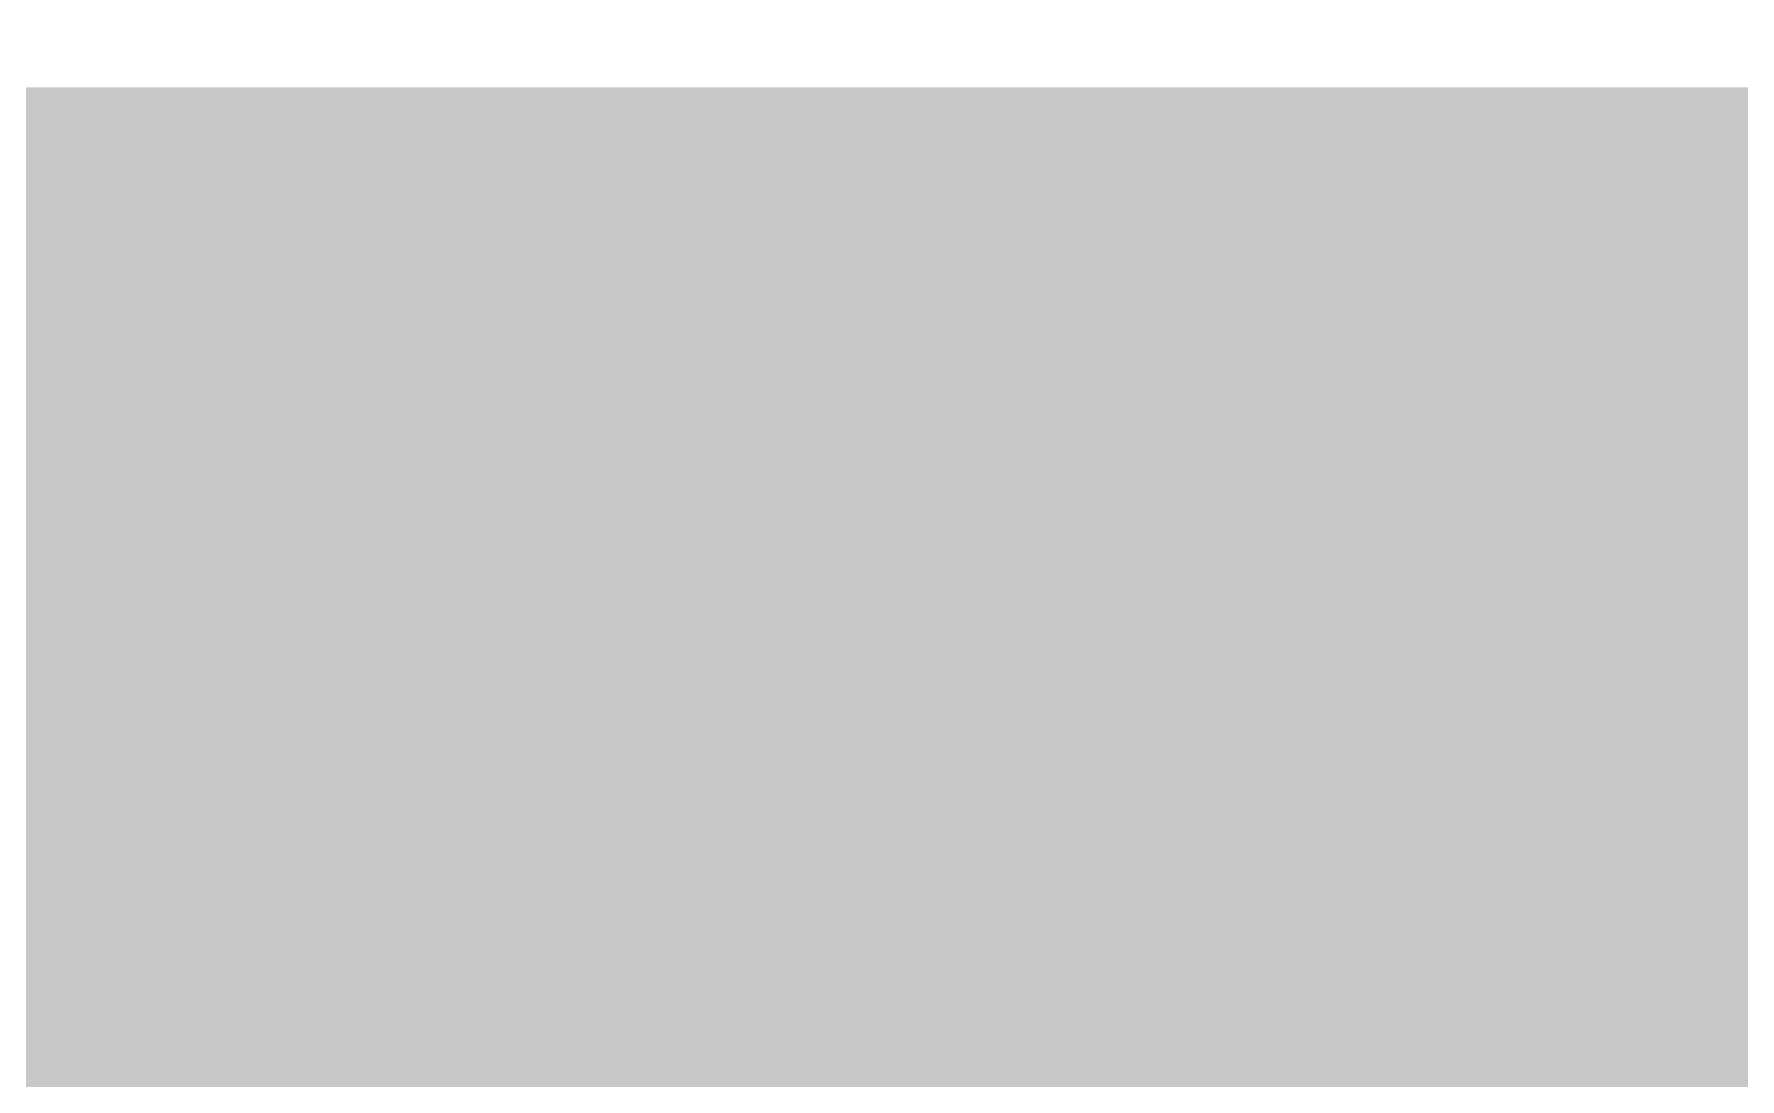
# Model space of a CAD drawing. Extents: x -0.1 to 65.1, y -1.2 to 30.1.
# Drawn here: x 34.4248 to 34.7906, y 6.8085 to 7.0326 of the extents above; entities that cross this region are included whole.
import ezdxf

# ---------------------------------------------------------------- set-up
doc = ezdxf.new("R2010")
doc.units = 0
doc.header["$MEASUREMENT"] = 0
doc.layers.get('0').update_dxf_attribs({"linetype": 'CONTINUOUS'})
doc.layers.add('2D_LINE_126', color=7, linetype='CONTINUOUS')

# ---------------------------------------------------------------- blocks, each defined once
blk = doc.blocks.new('DRAWING_63')
at = {"layer": '2D_LINE_126', "const_width": 0.0254}
for points in [[(4.06908, -0.70866), (4.06908, -0.69723), (4.06908, -0.6858), (4.06908, -0.67437), (4.06908, -0.66294), (4.06908, -0.65151), (4.06908, -0.64008), (4.06908, -0.62865), (4.06908, -0.61722), (4.06908, -0.60579), (4.06908, -0.59436), (4.06908, -0.58293), (4.06908, -0.5715), (4.06908, -0.56007), (4.06908, -0.54864), (4.06908, -0.53721), (4.06908, -0.52578), (4.06908, -0.51435), (4.06908, -0.50292), (4.06908, -0.49149), (4.06908, -0.48006)], [(4.08051, -0.70866), (4.08051, -0.69723), (4.08051, -0.6858), (4.08051, -0.67437), (4.08051, -0.66294), (4.08051, -0.65151), (4.08051, -0.64008), (4.08051, -0.62865), (4.08051, -0.61722), (4.08051, -0.60579), (4.08051, -0.59436), (4.08051, -0.58293), (4.08051, -0.5715), (4.08051, -0.56007), (4.08051, -0.54864), (4.08051, -0.53721), (4.08051, -0.52578), (4.08051, -0.51435), (4.08051, -0.50292), (4.08051, -0.49149), (4.08051, -0.48006)], [(4.09194, -0.70866), (4.09194, -0.69723), (4.09194, -0.6858), (4.09194, -0.67437), (4.09194, -0.66294), (4.09194, -0.65151), (4.09194, -0.64008), (4.09194, -0.62865), (4.09194, -0.61722), (4.09194, -0.60579), (4.09194, -0.59436), (4.09194, -0.58293), (4.09194, -0.5715), (4.09194, -0.56007), (4.09194, -0.54864), (4.09194, -0.53721), (4.09194, -0.52578), (4.09194, -0.51435), (4.09194, -0.50292), (4.09194, -0.49149), (4.09194, -0.48006)], [(4.10337, -0.70866), (4.10337, -0.69723), (4.10337, -0.6858), (4.10337, -0.67437), (4.10337, -0.66294), (4.10337, -0.65151), (4.10337, -0.64008), (4.10337, -0.62865), (4.10337, -0.61722), (4.10337, -0.60579), (4.10337, -0.59436), (4.10337, -0.58293), (4.10337, -0.5715), (4.10337, -0.56007), (4.10337, -0.54864), (4.10337, -0.53721), (4.10337, -0.52578), (4.10337, -0.51435), (4.10337, -0.50292), (4.10337, -0.49149), (4.10337, -0.48006)], [(4.1148, -0.70866), (4.1148, -0.69723), (4.1148, -0.6858), (4.1148, -0.67437), (4.1148, -0.66294), (4.1148, -0.65151), (4.1148, -0.64008), (4.1148, -0.62865), (4.1148, -0.61722), (4.1148, -0.60579), (4.1148, -0.59436), (4.1148, -0.58293), (4.1148, -0.5715), (4.1148, -0.56007), (4.1148, -0.54864), (4.1148, -0.53721), (4.1148, -0.52578), (4.1148, -0.51435), (4.1148, -0.50292), (4.1148, -0.49149), (4.1148, -0.48006)], [(4.12623, -0.70866), (4.12623, -0.69723), (4.12623, -0.6858), (4.12623, -0.67437), (4.12623, -0.66294), (4.12623, -0.65151), (4.12623, -0.64008), (4.12623, -0.62865), (4.12623, -0.61722), (4.12623, -0.60579), (4.12623, -0.59436), (4.12623, -0.58293), (4.12623, -0.5715), (4.12623, -0.56007), (4.12623, -0.54864), (4.12623, -0.53721), (4.12623, -0.52578), (4.12623, -0.51435), (4.12623, -0.50292), (4.12623, -0.49149), (4.12623, -0.48006)], [(4.13766, -0.70866), (4.13766, -0.69723), (4.13766, -0.6858), (4.13766, -0.67437), (4.13766, -0.66294), (4.13766, -0.65151), (4.13766, -0.64008), (4.13766, -0.62865), (4.13766, -0.61722), (4.13766, -0.60579), (4.13766, -0.59436), (4.13766, -0.58293), (4.13766, -0.5715), (4.13766, -0.56007), (4.13766, -0.54864), (4.13766, -0.53721), (4.13766, -0.52578), (4.13766, -0.51435), (4.13766, -0.50292), (4.13766, -0.49149), (4.13766, -0.48006)], [(4.14909, -0.70866), (4.14909, -0.69723), (4.14909, -0.6858), (4.14909, -0.67437), (4.14909, -0.66294), (4.14909, -0.65151), (4.14909, -0.64008), (4.14909, -0.62865), (4.14909, -0.61722), (4.14909, -0.60579), (4.14909, -0.59436), (4.14909, -0.58293), (4.14909, -0.5715), (4.14909, -0.56007), (4.14909, -0.54864), (4.14909, -0.53721), (4.14909, -0.52578), (4.14909, -0.51435), (4.14909, -0.50292), (4.14909, -0.49149), (4.14909, -0.48006)], [(4.16052, -0.70866), (4.16052, -0.69723), (4.16052, -0.6858), (4.16052, -0.67437), (4.16052, -0.66294), (4.16052, -0.65151), (4.16052, -0.64008), (4.16052, -0.62865), (4.16052, -0.61722), (4.16052, -0.60579), (4.16052, -0.59436), (4.16052, -0.58293), (4.16052, -0.5715), (4.16052, -0.56007), (4.16052, -0.54864), (4.16052, -0.53721), (4.16052, -0.52578), (4.16052, -0.51435), (4.16052, -0.50292), (4.16052, -0.49149), (4.16052, -0.48006)], [(4.17195, -0.70866), (4.17195, -0.69723), (4.17195, -0.6858), (4.17195, -0.67437), (4.17195, -0.66294), (4.17195, -0.65151), (4.17195, -0.64008), (4.17195, -0.62865), (4.17195, -0.61722), (4.17195, -0.60579), (4.17195, -0.59436), (4.17195, -0.58293), (4.17195, -0.5715), (4.17195, -0.56007), (4.17195, -0.54864), (4.17195, -0.53721), (4.17195, -0.52578), (4.17195, -0.51435), (4.17195, -0.50292), (4.17195, -0.49149), (4.17195, -0.48006)], [(4.18338, -0.70866), (4.18338, -0.69723), (4.18338, -0.6858), (4.18338, -0.67437), (4.18338, -0.66294), (4.18338, -0.65151), (4.18338, -0.64008), (4.18338, -0.62865), (4.18338, -0.61722), (4.18338, -0.60579), (4.18338, -0.59436), (4.18338, -0.58293), (4.18338, -0.5715), (4.18338, -0.56007), (4.18338, -0.54864), (4.18338, -0.53721), (4.18338, -0.52578), (4.18338, -0.51435), (4.18338, -0.50292), (4.18338, -0.49149), (4.18338, -0.48006)], [(4.19481, -0.70866), (4.19481, -0.69723), (4.19481, -0.6858), (4.19481, -0.67437), (4.19481, -0.66294), (4.19481, -0.65151), (4.19481, -0.64008), (4.19481, -0.62865), (4.19481, -0.61722), (4.19481, -0.60579), (4.19481, -0.59436), (4.19481, -0.58293), (4.19481, -0.5715), (4.19481, -0.56007), (4.19481, -0.54864), (4.19481, -0.53721), (4.19481, -0.52578), (4.19481, -0.51435), (4.19481, -0.50292), (4.19481, -0.49149), (4.19481, -0.48006)], [(4.20624, -0.70866), (4.20624, -0.69723), (4.20624, -0.6858), (4.20624, -0.67437), (4.20624, -0.66294), (4.20624, -0.65151), (4.20624, -0.64008), (4.20624, -0.62865), (4.20624, -0.61722), (4.20624, -0.60579), (4.20624, -0.59436), (4.20624, -0.58293), (4.20624, -0.5715), (4.20624, -0.56007), (4.20624, -0.54864), (4.20624, -0.53721), (4.20624, -0.52578), (4.20624, -0.51435), (4.20624, -0.50292), (4.20624, -0.49149), (4.20624, -0.48006)], [(4.21767, -0.70866), (4.21767, -0.69723), (4.21767, -0.6858), (4.21767, -0.67437), (4.21767, -0.66294), (4.21767, -0.65151), (4.21767, -0.64008), (4.21767, -0.62865), (4.21767, -0.61722), (4.21767, -0.60579), (4.21767, -0.59436), (4.21767, -0.58293), (4.21767, -0.5715), (4.21767, -0.56007), (4.21767, -0.54864), (4.21767, -0.53721), (4.21767, -0.52578), (4.21767, -0.51435), (4.21767, -0.50292), (4.21767, -0.49149), (4.21767, -0.48006)], [(4.2291, -0.70866), (4.2291, -0.69723), (4.2291, -0.6858), (4.2291, -0.67437), (4.2291, -0.66294), (4.2291, -0.65151), (4.2291, -0.64008), (4.2291, -0.62865), (4.2291, -0.61722), (4.2291, -0.60579), (4.2291, -0.59436), (4.2291, -0.58293), (4.2291, -0.5715), (4.2291, -0.56007), (4.2291, -0.54864), (4.2291, -0.53721), (4.2291, -0.52578), (4.2291, -0.51435), (4.2291, -0.50292), (4.2291, -0.49149), (4.2291, -0.48006)], [(4.24053, -0.70866), (4.24053, -0.69723), (4.24053, -0.6858), (4.24053, -0.67437), (4.24053, -0.66294), (4.24053, -0.65151), (4.24053, -0.64008), (4.24053, -0.62865), (4.24053, -0.61722), (4.24053, -0.60579), (4.24053, -0.59436), (4.24053, -0.58293), (4.24053, -0.5715), (4.24053, -0.56007), (4.24053, -0.54864), (4.24053, -0.53721), (4.24053, -0.52578), (4.24053, -0.51435), (4.24053, -0.50292), (4.24053, -0.49149), (4.24053, -0.48006)], [(4.25196, -0.70866), (4.25196, -0.69723), (4.25196, -0.6858), (4.25196, -0.67437), (4.25196, -0.66294), (4.25196, -0.65151), (4.25196, -0.64008), (4.25196, -0.62865), (4.25196, -0.61722), (4.25196, -0.60579), (4.25196, -0.59436), (4.25196, -0.58293), (4.25196, -0.5715), (4.25196, -0.56007), (4.25196, -0.54864), (4.25196, -0.53721), (4.25196, -0.52578), (4.25196, -0.51435), (4.25196, -0.50292), (4.25196, -0.49149), (4.25196, -0.48006)], [(4.26339, -0.70866), (4.26339, -0.69723), (4.26339, -0.6858), (4.26339, -0.67437), (4.26339, -0.66294), (4.26339, -0.65151), (4.26339, -0.64008), (4.26339, -0.62865), (4.26339, -0.61722), (4.26339, -0.60579), (4.26339, -0.59436), (4.26339, -0.58293), (4.26339, -0.5715), (4.26339, -0.56007), (4.26339, -0.54864), (4.26339, -0.53721), (4.26339, -0.52578), (4.26339, -0.51435), (4.26339, -0.50292), (4.26339, -0.49149), (4.26339, -0.48006)], [(4.27482, -0.70866), (4.27482, -0.69723), (4.27482, -0.6858), (4.27482, -0.67437), (4.27482, -0.66294), (4.27482, -0.65151), (4.27482, -0.64008), (4.27482, -0.62865), (4.27482, -0.61722), (4.27482, -0.60579), (4.27482, -0.59436), (4.27482, -0.58293), (4.27482, -0.5715), (4.27482, -0.56007), (4.27482, -0.54864), (4.27482, -0.53721), (4.27482, -0.52578), (4.27482, -0.51435), (4.27482, -0.50292), (4.27482, -0.49149), (4.27482, -0.48006)], [(4.28625, -0.70866), (4.28625, -0.69723), (4.28625, -0.6858), (4.28625, -0.67437), (4.28625, -0.66294), (4.28625, -0.65151), (4.28625, -0.64008), (4.28625, -0.62865), (4.28625, -0.61722), (4.28625, -0.60579), (4.28625, -0.59436), (4.28625, -0.58293), (4.28625, -0.5715), (4.28625, -0.56007), (4.28625, -0.54864), (4.28625, -0.53721), (4.28625, -0.52578), (4.28625, -0.51435), (4.28625, -0.50292), (4.28625, -0.49149), (4.28625, -0.48006)], [(4.29768, -0.70866), (4.29768, -0.69723), (4.29768, -0.6858), (4.29768, -0.67437), (4.29768, -0.66294), (4.29768, -0.65151), (4.29768, -0.64008), (4.29768, -0.62865), (4.29768, -0.61722), (4.29768, -0.60579), (4.29768, -0.59436), (4.29768, -0.58293), (4.29768, -0.5715), (4.29768, -0.56007), (4.29768, -0.54864), (4.29768, -0.53721), (4.29768, -0.52578), (4.29768, -0.51435), (4.29768, -0.50292), (4.29768, -0.49149), (4.29768, -0.48006)], [(4.30911, -0.70866), (4.30911, -0.69723), (4.30911, -0.6858), (4.30911, -0.67437), (4.30911, -0.66294), (4.30911, -0.65151), (4.30911, -0.64008), (4.30911, -0.62865), (4.30911, -0.61722), (4.30911, -0.60579), (4.30911, -0.59436), (4.30911, -0.58293), (4.30911, -0.5715), (4.30911, -0.56007), (4.30911, -0.54864), (4.30911, -0.53721), (4.30911, -0.52578), (4.30911, -0.51435), (4.30911, -0.50292), (4.30911, -0.49149), (4.30911, -0.48006)], [(4.32054, -0.70866), (4.32054, -0.69723), (4.32054, -0.6858), (4.32054, -0.67437), (4.32054, -0.66294), (4.32054, -0.65151), (4.32054, -0.64008), (4.32054, -0.62865), (4.32054, -0.61722), (4.32054, -0.60579), (4.32054, -0.59436), (4.32054, -0.58293), (4.32054, -0.5715), (4.32054, -0.56007), (4.32054, -0.54864), (4.32054, -0.53721), (4.32054, -0.52578), (4.32054, -0.51435), (4.32054, -0.50292), (4.32054, -0.49149), (4.32054, -0.48006)], [(4.33197, -0.70866), (4.33197, -0.69723), (4.33197, -0.6858), (4.33197, -0.67437), (4.33197, -0.66294), (4.33197, -0.65151), (4.33197, -0.64008), (4.33197, -0.62865), (4.33197, -0.61722), (4.33197, -0.60579), (4.33197, -0.59436), (4.33197, -0.58293), (4.33197, -0.5715), (4.33197, -0.56007), (4.33197, -0.54864), (4.33197, -0.53721), (4.33197, -0.52578), (4.33197, -0.51435), (4.33197, -0.50292), (4.33197, -0.49149), (4.33197, -0.48006)], [(4.3434, -0.70866), (4.3434, -0.69723), (4.3434, -0.6858), (4.3434, -0.67437), (4.3434, -0.66294), (4.3434, -0.65151), (4.3434, -0.64008), (4.3434, -0.62865), (4.3434, -0.61722), (4.3434, -0.60579), (4.3434, -0.59436), (4.3434, -0.58293), (4.3434, -0.5715), (4.3434, -0.56007), (4.3434, -0.54864), (4.3434, -0.53721), (4.3434, -0.52578), (4.3434, -0.51435), (4.3434, -0.50292), (4.3434, -0.49149), (4.3434, -0.48006)], [(4.35483, -0.70866), (4.35483, -0.69723), (4.35483, -0.6858), (4.35483, -0.67437), (4.35483, -0.66294), (4.35483, -0.65151), (4.35483, -0.64008), (4.35483, -0.62865), (4.35483, -0.61722), (4.35483, -0.60579), (4.35483, -0.59436), (4.35483, -0.58293), (4.35483, -0.5715), (4.35483, -0.56007), (4.35483, -0.54864), (4.35483, -0.53721), (4.35483, -0.52578), (4.35483, -0.51435), (4.35483, -0.50292), (4.35483, -0.49149), (4.35483, -0.48006)], [(4.36626, -0.70866), (4.36626, -0.69723), (4.36626, -0.6858), (4.36626, -0.67437), (4.36626, -0.66294), (4.36626, -0.65151), (4.36626, -0.64008), (4.36626, -0.62865), (4.36626, -0.61722), (4.36626, -0.60579), (4.36626, -0.59436), (4.36626, -0.58293), (4.36626, -0.5715), (4.36626, -0.56007), (4.36626, -0.54864), (4.36626, -0.53721), (4.36626, -0.52578), (4.36626, -0.51435), (4.36626, -0.50292), (4.36626, -0.49149), (4.36626, -0.48006)], [(4.37769, -0.70866), (4.37769, -0.69723), (4.37769, -0.6858), (4.37769, -0.67437), (4.37769, -0.66294), (4.37769, -0.65151), (4.37769, -0.64008), (4.37769, -0.62865), (4.37769, -0.61722), (4.37769, -0.60579), (4.37769, -0.59436), (4.37769, -0.58293), (4.37769, -0.5715), (4.37769, -0.56007), (4.37769, -0.54864), (4.37769, -0.53721), (4.37769, -0.52578), (4.37769, -0.51435), (4.37769, -0.50292), (4.37769, -0.49149), (4.37769, -0.48006)], [(4.38912, -0.70866), (4.38912, -0.69723), (4.38912, -0.6858), (4.38912, -0.67437), (4.38912, -0.66294), (4.38912, -0.65151), (4.38912, -0.64008), (4.38912, -0.62865), (4.38912, -0.61722), (4.38912, -0.60579), (4.38912, -0.59436), (4.38912, -0.58293), (4.38912, -0.5715), (4.38912, -0.56007), (4.38912, -0.54864), (4.38912, -0.53721), (4.38912, -0.52578), (4.38912, -0.51435), (4.38912, -0.50292), (4.38912, -0.49149), (4.38912, -0.48006)], [(4.40055, -0.70866), (4.40055, -0.69723), (4.40055, -0.6858), (4.40055, -0.67437), (4.40055, -0.66294), (4.40055, -0.65151), (4.40055, -0.64008), (4.40055, -0.62865), (4.40055, -0.61722), (4.40055, -0.60579), (4.40055, -0.59436), (4.40055, -0.58293), (4.40055, -0.5715), (4.40055, -0.56007), (4.40055, -0.54864), (4.40055, -0.53721), (4.40055, -0.52578), (4.40055, -0.51435), (4.40055, -0.50292), (4.40055, -0.49149), (4.40055, -0.48006)], [(4.41198, -0.70866), (4.41198, -0.69723), (4.41198, -0.6858), (4.41198, -0.67437), (4.41198, -0.66294), (4.41198, -0.65151), (4.41198, -0.64008), (4.41198, -0.62865), (4.41198, -0.61722), (4.41198, -0.60579), (4.41198, -0.59436), (4.41198, -0.58293), (4.41198, -0.5715), (4.41198, -0.56007), (4.41198, -0.54864), (4.41198, -0.53721), (4.41198, -0.52578), (4.41198, -0.51435), (4.41198, -0.50292), (4.41198, -0.49149), (4.41198, -0.48006)], [(4.42341, -0.70866), (4.42341, -0.69723), (4.42341, -0.6858), (4.42341, -0.67437), (4.42341, -0.66294), (4.42341, -0.65151), (4.42341, -0.64008), (4.42341, -0.62865), (4.42341, -0.61722), (4.42341, -0.60579), (4.42341, -0.59436), (4.42341, -0.58293), (4.42341, -0.5715), (4.42341, -0.56007), (4.42341, -0.54864), (4.42341, -0.53721), (4.42341, -0.52578), (4.42341, -0.51435), (4.42341, -0.50292), (4.42341, -0.49149), (4.42341, -0.48006)], [(4.43484, -0.70866), (4.43484, -0.69723), (4.43484, -0.6858), (4.43484, -0.67437), (4.43484, -0.66294), (4.43484, -0.65151), (4.43484, -0.64008), (4.43484, -0.62865), (4.43484, -0.61722), (4.43484, -0.60579), (4.43484, -0.59436), (4.43484, -0.58293), (4.43484, -0.5715), (4.43484, -0.56007), (4.43484, -0.54864), (4.43484, -0.53721), (4.43484, -0.52578), (4.43484, -0.51435), (4.43484, -0.50292), (4.43484, -0.49149), (4.43484, -0.48006)], [(4.44627, -0.70866), (4.44627, -0.69723), (4.44627, -0.6858), (4.44627, -0.67437), (4.44627, -0.66294), (4.44627, -0.65151), (4.44627, -0.64008), (4.44627, -0.62865), (4.44627, -0.61722), (4.44627, -0.60579), (4.44627, -0.59436), (4.44627, -0.58293), (4.44627, -0.5715), (4.44627, -0.56007), (4.44627, -0.54864), (4.44627, -0.53721), (4.44627, -0.52578), (4.44627, -0.51435), (4.44627, -0.50292), (4.44627, -0.49149), (4.44627, -0.48006)], [(4.69773, -0.49149), (3.48615, -0.49149)], [(4.4577, -0.49149), (4.44627, -0.49149), (4.43484, -0.49149), (4.42341, -0.49149), (4.41198, -0.49149), (4.40055, -0.49149), (4.38912, -0.49149), (4.37769, -0.49149), (4.36626, -0.49149), (4.35483, -0.49149), (4.3434, -0.49149), (4.33197, -0.49149), (4.32054, -0.49149), (4.30911, -0.49149), (4.29768, -0.49149), (4.28625, -0.49149), (4.27482, -0.49149), (4.26339, -0.49149), (4.25196, -0.49149), (4.24053, -0.49149), (4.2291, -0.49149), (4.21767, -0.49149), (4.20624, -0.49149), (4.19481, -0.49149), (4.18338, -0.49149), (4.17195, -0.49149), (4.16052, -0.49149), (4.14909, -0.49149), (4.13766, -0.49149), (4.12623, -0.49149), (4.1148, -0.49149), (4.10337, -0.49149), (4.09194, -0.49149), (4.08051, -0.49149), (4.06908, -0.49149), (4.05765, -0.49149)], [(4.05765, -0.50292), (4.06908, -0.50292), (4.08051, -0.50292), (4.09194, -0.50292), (4.10337, -0.50292), (4.1148, -0.50292), (4.12623, -0.50292), (4.13766, -0.50292), (4.14909, -0.50292), (4.16052, -0.50292), (4.17195, -0.50292), (4.18338, -0.50292), (4.19481, -0.50292), (4.20624, -0.50292), (4.21767, -0.50292), (4.2291, -0.50292), (4.24053, -0.50292), (4.25196, -0.50292), (4.26339, -0.50292), (4.27482, -0.50292), (4.28625, -0.50292), (4.29768, -0.50292), (4.30911, -0.50292), (4.32054, -0.50292), (4.33197, -0.50292), (4.3434, -0.50292), (4.35483, -0.50292), (4.36626, -0.50292), (4.37769, -0.50292), (4.38912, -0.50292), (4.40055, -0.50292), (4.41198, -0.50292), (4.42341, -0.50292), (4.43484, -0.50292), (4.44627, -0.50292), (4.4577, -0.50292)], [(4.4577, -0.51435), (4.44627, -0.51435), (4.43484, -0.51435), (4.42341, -0.51435), (4.41198, -0.51435), (4.40055, -0.51435), (4.38912, -0.51435), (4.37769, -0.51435), (4.36626, -0.51435), (4.35483, -0.51435), (4.3434, -0.51435), (4.33197, -0.51435), (4.32054, -0.51435), (4.30911, -0.51435), (4.29768, -0.51435), (4.28625, -0.51435), (4.27482, -0.51435), (4.26339, -0.51435), (4.25196, -0.51435), (4.24053, -0.51435), (4.2291, -0.51435), (4.21767, -0.51435), (4.20624, -0.51435), (4.19481, -0.51435), (4.18338, -0.51435), (4.17195, -0.51435), (4.16052, -0.51435), (4.14909, -0.51435), (4.13766, -0.51435), (4.12623, -0.51435), (4.1148, -0.51435), (4.10337, -0.51435), (4.09194, -0.51435), (4.08051, -0.51435), (4.06908, -0.51435), (4.05765, -0.51435)], [(4.05765, -0.52578), (4.06908, -0.52578), (4.08051, -0.52578), (4.09194, -0.52578), (4.10337, -0.52578), (4.1148, -0.52578), (4.12623, -0.52578), (4.13766, -0.52578), (4.14909, -0.52578), (4.16052, -0.52578), (4.17195, -0.52578), (4.18338, -0.52578), (4.19481, -0.52578), (4.20624, -0.52578), (4.21767, -0.52578), (4.2291, -0.52578), (4.24053, -0.52578), (4.25196, -0.52578), (4.26339, -0.52578), (4.27482, -0.52578), (4.28625, -0.52578), (4.29768, -0.52578), (4.30911, -0.52578), (4.32054, -0.52578), (4.33197, -0.52578), (4.3434, -0.52578), (4.35483, -0.52578), (4.36626, -0.52578), (4.37769, -0.52578), (4.38912, -0.52578), (4.40055, -0.52578), (4.41198, -0.52578), (4.42341, -0.52578), (4.43484, -0.52578), (4.44627, -0.52578), (4.4577, -0.52578)], [(4.4577, -0.53721), (4.44627, -0.53721), (4.43484, -0.53721), (4.42341, -0.53721), (4.41198, -0.53721), (4.40055, -0.53721), (4.38912, -0.53721), (4.37769, -0.53721), (4.36626, -0.53721), (4.35483, -0.53721), (4.3434, -0.53721), (4.33197, -0.53721), (4.32054, -0.53721), (4.30911, -0.53721), (4.29768, -0.53721), (4.28625, -0.53721), (4.27482, -0.53721), (4.26339, -0.53721), (4.25196, -0.53721), (4.24053, -0.53721), (4.2291, -0.53721), (4.21767, -0.53721), (4.20624, -0.53721), (4.19481, -0.53721), (4.18338, -0.53721), (4.17195, -0.53721), (4.16052, -0.53721), (4.14909, -0.53721), (4.13766, -0.53721), (4.12623, -0.53721), (4.1148, -0.53721), (4.10337, -0.53721), (4.09194, -0.53721), (4.08051, -0.53721), (4.06908, -0.53721), (4.05765, -0.53721)], [(4.4577, -0.54864), (4.44627, -0.54864), (4.43484, -0.54864), (4.42341, -0.54864), (4.41198, -0.54864), (4.40055, -0.54864), (4.38912, -0.54864), (4.37769, -0.54864), (4.36626, -0.54864), (4.35483, -0.54864), (4.3434, -0.54864), (4.33197, -0.54864), (4.32054, -0.54864), (4.30911, -0.54864), (4.29768, -0.54864), (4.28625, -0.54864), (4.27482, -0.54864), (4.26339, -0.54864), (4.25196, -0.54864), (4.24053, -0.54864), (4.2291, -0.54864), (4.21767, -0.54864), (4.20624, -0.54864), (4.19481, -0.54864), (4.18338, -0.54864), (4.17195, -0.54864), (4.16052, -0.54864), (4.14909, -0.54864), (4.13766, -0.54864), (4.12623, -0.54864), (4.1148, -0.54864), (4.10337, -0.54864), (4.09194, -0.54864), (4.08051, -0.54864), (4.06908, -0.54864), (4.05765, -0.54864)], [(4.05765, -0.56007), (4.06908, -0.56007), (4.08051, -0.56007), (4.09194, -0.56007), (4.10337, -0.56007), (4.1148, -0.56007), (4.12623, -0.56007), (4.13766, -0.56007), (4.14909, -0.56007), (4.16052, -0.56007), (4.17195, -0.56007), (4.18338, -0.56007), (4.19481, -0.56007), (4.20624, -0.56007), (4.21767, -0.56007), (4.2291, -0.56007), (4.24053, -0.56007), (4.25196, -0.56007), (4.26339, -0.56007), (4.27482, -0.56007), (4.28625, -0.56007), (4.29768, -0.56007), (4.30911, -0.56007), (4.32054, -0.56007), (4.33197, -0.56007), (4.3434, -0.56007), (4.35483, -0.56007), (4.36626, -0.56007), (4.37769, -0.56007), (4.38912, -0.56007), (4.40055, -0.56007), (4.41198, -0.56007), (4.42341, -0.56007), (4.43484, -0.56007), (4.44627, -0.56007), (4.4577, -0.56007)], [(4.05765, -0.5715), (4.06908, -0.5715), (4.08051, -0.5715), (4.09194, -0.5715), (4.10337, -0.5715), (4.1148, -0.5715), (4.12623, -0.5715), (4.13766, -0.5715), (4.14909, -0.5715), (4.16052, -0.5715), (4.17195, -0.5715), (4.18338, -0.5715), (4.19481, -0.5715), (4.20624, -0.5715), (4.21767, -0.5715), (4.2291, -0.5715), (4.24053, -0.5715), (4.25196, -0.5715), (4.26339, -0.5715), (4.27482, -0.5715), (4.28625, -0.5715), (4.29768, -0.5715), (4.30911, -0.5715), (4.32054, -0.5715), (4.33197, -0.5715), (4.3434, -0.5715), (4.35483, -0.5715), (4.36626, -0.5715), (4.37769, -0.5715), (4.38912, -0.5715), (4.40055, -0.5715), (4.41198, -0.5715), (4.42341, -0.5715), (4.43484, -0.5715), (4.44627, -0.5715), (4.4577, -0.5715)], [(4.4577, -0.58293), (4.44627, -0.58293), (4.43484, -0.58293), (4.42341, -0.58293), (4.41198, -0.58293), (4.40055, -0.58293), (4.38912, -0.58293), (4.37769, -0.58293), (4.36626, -0.58293), (4.35483, -0.58293), (4.3434, -0.58293), (4.33197, -0.58293), (4.32054, -0.58293), (4.30911, -0.58293), (4.29768, -0.58293), (4.28625, -0.58293), (4.27482, -0.58293), (4.26339, -0.58293), (4.25196, -0.58293), (4.24053, -0.58293), (4.2291, -0.58293), (4.21767, -0.58293), (4.20624, -0.58293), (4.19481, -0.58293), (4.18338, -0.58293), (4.17195, -0.58293), (4.16052, -0.58293), (4.14909, -0.58293), (4.13766, -0.58293), (4.12623, -0.58293), (4.1148, -0.58293), (4.10337, -0.58293), (4.09194, -0.58293), (4.08051, -0.58293), (4.06908, -0.58293), (4.05765, -0.58293)], [(4.05765, -0.59436), (4.06908, -0.59436), (4.08051, -0.59436), (4.09194, -0.59436), (4.10337, -0.59436), (4.1148, -0.59436), (4.12623, -0.59436), (4.13766, -0.59436), (4.14909, -0.59436), (4.16052, -0.59436), (4.17195, -0.59436), (4.18338, -0.59436), (4.19481, -0.59436), (4.20624, -0.59436), (4.21767, -0.59436), (4.2291, -0.59436), (4.24053, -0.59436), (4.25196, -0.59436), (4.26339, -0.59436), (4.27482, -0.59436), (4.28625, -0.59436), (4.29768, -0.59436), (4.30911, -0.59436), (4.32054, -0.59436), (4.33197, -0.59436), (4.3434, -0.59436), (4.35483, -0.59436), (4.36626, -0.59436), (4.37769, -0.59436), (4.38912, -0.59436), (4.40055, -0.59436), (4.41198, -0.59436), (4.42341, -0.59436), (4.43484, -0.59436), (4.44627, -0.59436), (4.4577, -0.59436)], [(4.4577, -0.60579), (4.44627, -0.60579), (4.43484, -0.60579), (4.42341, -0.60579), (4.41198, -0.60579), (4.40055, -0.60579), (4.38912, -0.60579), (4.37769, -0.60579), (4.36626, -0.60579), (4.35483, -0.60579), (4.3434, -0.60579), (4.33197, -0.60579), (4.32054, -0.60579), (4.30911, -0.60579), (4.29768, -0.60579), (4.28625, -0.60579), (4.27482, -0.60579), (4.26339, -0.60579), (4.25196, -0.60579), (4.24053, -0.60579), (4.2291, -0.60579), (4.21767, -0.60579), (4.20624, -0.60579), (4.19481, -0.60579), (4.18338, -0.60579), (4.17195, -0.60579), (4.16052, -0.60579), (4.14909, -0.60579), (4.13766, -0.60579), (4.12623, -0.60579), (4.1148, -0.60579), (4.10337, -0.60579), (4.09194, -0.60579), (4.08051, -0.60579), (4.06908, -0.60579), (4.05765, -0.60579)], [(4.4577, -0.61722), (4.44627, -0.61722), (4.43484, -0.61722), (4.42341, -0.61722), (4.41198, -0.61722), (4.40055, -0.61722), (4.38912, -0.61722), (4.37769, -0.61722), (4.36626, -0.61722), (4.35483, -0.61722), (4.3434, -0.61722), (4.33197, -0.61722), (4.32054, -0.61722), (4.30911, -0.61722), (4.29768, -0.61722), (4.28625, -0.61722), (4.27482, -0.61722), (4.26339, -0.61722), (4.25196, -0.61722), (4.24053, -0.61722), (4.2291, -0.61722), (4.21767, -0.61722), (4.20624, -0.61722), (4.19481, -0.61722), (4.18338, -0.61722), (4.17195, -0.61722), (4.16052, -0.61722), (4.14909, -0.61722), (4.13766, -0.61722), (4.12623, -0.61722), (4.1148, -0.61722), (4.10337, -0.61722), (4.09194, -0.61722), (4.08051, -0.61722), (4.06908, -0.61722), (4.05765, -0.61722)], [(4.4577, -0.62865), (4.44627, -0.62865), (4.43484, -0.62865), (4.42341, -0.62865), (4.41198, -0.62865), (4.40055, -0.62865), (4.38912, -0.62865), (4.37769, -0.62865), (4.36626, -0.62865), (4.35483, -0.62865), (4.3434, -0.62865), (4.33197, -0.62865), (4.32054, -0.62865), (4.30911, -0.62865), (4.29768, -0.62865), (4.28625, -0.62865), (4.27482, -0.62865), (4.26339, -0.62865), (4.25196, -0.62865), (4.24053, -0.62865), (4.2291, -0.62865), (4.21767, -0.62865), (4.20624, -0.62865), (4.19481, -0.62865), (4.18338, -0.62865), (4.17195, -0.62865), (4.16052, -0.62865), (4.14909, -0.62865), (4.13766, -0.62865), (4.12623, -0.62865), (4.1148, -0.62865), (4.10337, -0.62865), (4.09194, -0.62865), (4.08051, -0.62865), (4.06908, -0.62865), (4.05765, -0.62865)], [(4.4577, -0.64008), (4.44627, -0.64008), (4.43484, -0.64008), (4.42341, -0.64008), (4.41198, -0.64008), (4.40055, -0.64008), (4.38912, -0.64008), (4.37769, -0.64008), (4.36626, -0.64008), (4.35483, -0.64008), (4.3434, -0.64008), (4.33197, -0.64008), (4.32054, -0.64008), (4.30911, -0.64008), (4.29768, -0.64008), (4.28625, -0.64008), (4.27482, -0.64008), (4.26339, -0.64008), (4.25196, -0.64008), (4.24053, -0.64008), (4.2291, -0.64008), (4.21767, -0.64008), (4.20624, -0.64008), (4.19481, -0.64008), (4.18338, -0.64008), (4.17195, -0.64008), (4.16052, -0.64008), (4.14909, -0.64008), (4.13766, -0.64008), (4.12623, -0.64008), (4.1148, -0.64008), (4.10337, -0.64008), (4.09194, -0.64008), (4.08051, -0.64008), (4.06908, -0.64008), (4.05765, -0.64008)], [(4.05765, -0.65151), (4.06908, -0.65151), (4.08051, -0.65151), (4.09194, -0.65151), (4.10337, -0.65151), (4.1148, -0.65151), (4.12623, -0.65151), (4.13766, -0.65151), (4.14909, -0.65151), (4.16052, -0.65151), (4.17195, -0.65151), (4.18338, -0.65151), (4.19481, -0.65151), (4.20624, -0.65151), (4.21767, -0.65151), (4.2291, -0.65151), (4.24053, -0.65151), (4.25196, -0.65151), (4.26339, -0.65151), (4.27482, -0.65151), (4.28625, -0.65151), (4.29768, -0.65151), (4.30911, -0.65151), (4.32054, -0.65151), (4.33197, -0.65151), (4.3434, -0.65151), (4.35483, -0.65151), (4.36626, -0.65151), (4.37769, -0.65151), (4.38912, -0.65151), (4.40055, -0.65151), (4.41198, -0.65151), (4.42341, -0.65151), (4.43484, -0.65151), (4.44627, -0.65151), (4.4577, -0.65151)], [(4.4577, -0.66294), (4.44627, -0.66294), (4.43484, -0.66294), (4.42341, -0.66294), (4.41198, -0.66294), (4.40055, -0.66294), (4.38912, -0.66294), (4.37769, -0.66294), (4.36626, -0.66294), (4.35483, -0.66294), (4.3434, -0.66294), (4.33197, -0.66294), (4.32054, -0.66294), (4.30911, -0.66294), (4.29768, -0.66294), (4.28625, -0.66294), (4.27482, -0.66294), (4.26339, -0.66294), (4.25196, -0.66294), (4.24053, -0.66294), (4.2291, -0.66294), (4.21767, -0.66294), (4.20624, -0.66294), (4.19481, -0.66294), (4.18338, -0.66294), (4.17195, -0.66294), (4.16052, -0.66294), (4.14909, -0.66294), (4.13766, -0.66294), (4.12623, -0.66294), (4.1148, -0.66294), (4.10337, -0.66294), (4.09194, -0.66294), (4.08051, -0.66294), (4.06908, -0.66294), (4.05765, -0.66294)], [(4.4577, -0.67437), (4.44627, -0.67437), (4.43484, -0.67437), (4.42341, -0.67437), (4.41198, -0.67437), (4.40055, -0.67437), (4.38912, -0.67437), (4.37769, -0.67437), (4.36626, -0.67437), (4.35483, -0.67437), (4.3434, -0.67437), (4.33197, -0.67437), (4.32054, -0.67437), (4.30911, -0.67437), (4.29768, -0.67437), (4.28625, -0.67437), (4.27482, -0.67437), (4.26339, -0.67437), (4.25196, -0.67437), (4.24053, -0.67437), (4.2291, -0.67437), (4.21767, -0.67437), (4.20624, -0.67437), (4.19481, -0.67437), (4.18338, -0.67437), (4.17195, -0.67437), (4.16052, -0.67437), (4.14909, -0.67437), (4.13766, -0.67437), (4.12623, -0.67437), (4.1148, -0.67437), (4.10337, -0.67437), (4.09194, -0.67437), (4.08051, -0.67437), (4.06908, -0.67437), (4.05765, -0.67437)], [(4.4577, -0.6858), (4.44627, -0.6858), (4.43484, -0.6858), (4.42341, -0.6858), (4.41198, -0.6858), (4.40055, -0.6858), (4.38912, -0.6858), (4.37769, -0.6858), (4.36626, -0.6858), (4.35483, -0.6858), (4.3434, -0.6858), (4.33197, -0.6858), (4.32054, -0.6858), (4.30911, -0.6858), (4.29768, -0.6858), (4.28625, -0.6858), (4.27482, -0.6858), (4.26339, -0.6858), (4.25196, -0.6858), (4.24053, -0.6858), (4.2291, -0.6858), (4.21767, -0.6858), (4.20624, -0.6858), (4.19481, -0.6858), (4.18338, -0.6858), (4.17195, -0.6858), (4.16052, -0.6858), (4.14909, -0.6858), (4.13766, -0.6858), (4.12623, -0.6858), (4.1148, -0.6858), (4.10337, -0.6858), (4.09194, -0.6858), (4.08051, -0.6858), (4.06908, -0.6858), (4.05765, -0.6858)], [(4.4577, -0.69723), (4.44627, -0.69723), (4.43484, -0.69723), (4.42341, -0.69723), (4.41198, -0.69723), (4.40055, -0.69723), (4.38912, -0.69723), (4.37769, -0.69723), (4.36626, -0.69723), (4.35483, -0.69723), (4.3434, -0.69723), (4.33197, -0.69723), (4.32054, -0.69723), (4.30911, -0.69723), (4.29768, -0.69723), (4.28625, -0.69723), (4.27482, -0.69723), (4.26339, -0.69723), (4.25196, -0.69723), (4.24053, -0.69723), (4.2291, -0.69723), (4.21767, -0.69723), (4.20624, -0.69723), (4.19481, -0.69723), (4.18338, -0.69723), (4.17195, -0.69723), (4.16052, -0.69723), (4.14909, -0.69723), (4.13766, -0.69723), (4.12623, -0.69723), (4.1148, -0.69723), (4.10337, -0.69723), (4.09194, -0.69723), (4.08051, -0.69723), (4.06908, -0.69723), (4.05765, -0.69723)]]:
    blk.add_lwpolyline(points, dxfattribs=at)

msp = doc.modelspace()

# ---------------------------------------------------------------- block references
msp.add_blockref('DRAWING_63', (30.35, 7.5))

doc.saveas('drawing.dxf')
